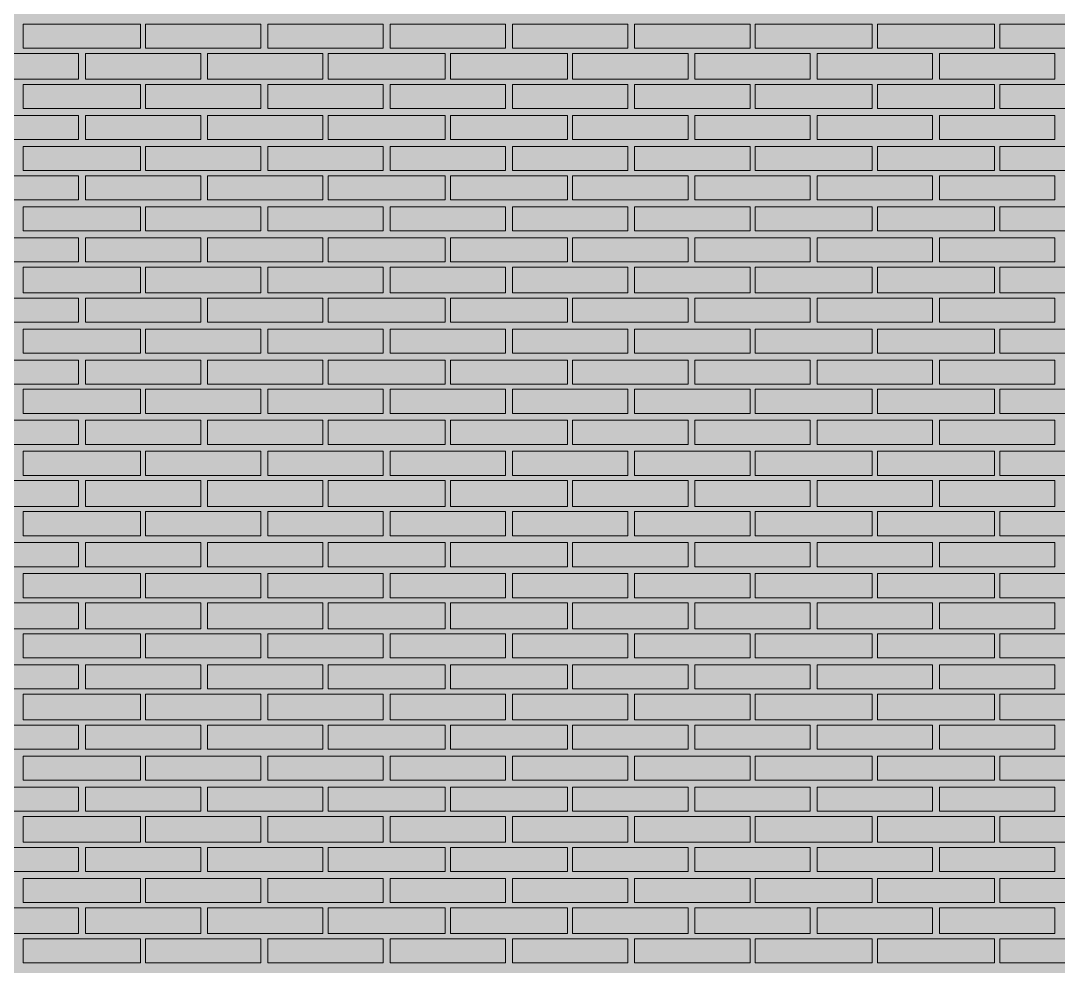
# Model space of a CAD drawing. Header units: millimetres. Extents: x -28928 to 100580, y -22867 to 36490.
# Drawn here: x 77097 to 79646, y 25440 to 27762 of the extents above; entities that cross this region are included whole.
import ezdxf

# ---------------------------------------------------------------- set-up
doc = ezdxf.new("R2010")
doc.units = ezdxf.units.MM
doc.layers.add('PDF _Геометрия', color=7, linetype='Continuous', true_color=0x8f8e8d)
doc.layers.add('PDF _Сплошная заливка', color=7, linetype='Continuous', true_color=0xffffff)

msp = doc.modelspace()

# ---------------------------------------------------------------- hatches: boundary and pattern name
at = {"layer": 'PDF _Сплошная заливка', "true_color": 0xdcd6cf, "transparency": 33554559}
msp.add_hatch(color=254, dxfattribs=at).paths.add_polyline_path([(64868.4, 16343.4), (64868.4, 19592.6), (66268.7, 19592.6), (66268.7, 16343.4), (82239.9, 16343.4), (82239.9, 30089.1), (52662.6, 30089.1), (52662.6, 16343.4), (62173.4, 16343.4), (62173.4, 19592.6), (64271.8, 19592.6), (64271.8, 16343.4)])

# ---------------------------------------------------------------- linework, layer by layer
at = {"layer": 'PDF _Геометрия', "lineweight": 9}
for points in [[(77391.4, 27694.5), (77247.6, 27694.5), (77103.7, 27694.5), (77103.7, 27753.7), (77247.6, 27753.7), (77391.4, 27753.7)], [(77687.6, 27694.5), (77548, 27694.5), (77404.1, 27694.5), (77404.1, 27753.7), (77548, 27753.7), (77687.6, 27753.7)], [(77988, 27694.5), (77848.4, 27694.5), (77704.5, 27694.5), (77704.5, 27753.7), (77848.4, 27753.7), (77988, 27753.7)], [(78288.4, 27694.5), (78148.7, 27694.5), (78004.9, 27694.5), (78004.9, 27753.7), (78148.7, 27753.7), (78288.4, 27753.7)], [(78588.7, 27694.5), (78444.9, 27694.5), (78305.3, 27694.5), (78305.3, 27753.7), (78444.9, 27753.7), (78588.7, 27753.7)], [(78889.1, 27694.5), (78745.3, 27694.5), (78605.7, 27694.5), (78605.7, 27753.7), (78745.3, 27753.7), (78889.1, 27753.7)], [(79189.5, 27694.5), (79045.7, 27694.5), (78901.8, 27694.5), (78901.8, 27753.7), (79045.7, 27753.7), (79189.5, 27753.7)], [(79489.9, 27694.5), (79346.1, 27694.5), (79202.2, 27694.5), (79202.2, 27753.7), (79346.1, 27753.7), (79489.9, 27753.7)], [(79790.3, 27694.5), (79646.4, 27694.5), (79502.6, 27694.5), (79502.6, 27753.7), (79646.4, 27753.7), (79790.3, 27753.7)], [(77239.1, 27681.8), (77239.1, 27618.4), (76955.7, 27618.4), (76955.7, 27681.8)], [(77539.5, 27681.8), (77539.5, 27618.4), (77256.1, 27618.4), (77256.1, 27681.8)], [(77839.9, 27681.8), (77839.9, 27618.4), (77556.4, 27618.4), (77556.4, 27681.8)], [(78140.3, 27681.8), (78140.3, 27618.4), (77852.6, 27618.4), (77852.6, 27681.8)], [(78440.7, 27681.8), (78440.7, 27618.4), (78153, 27618.4), (78153, 27681.8)], [(78736.8, 27681.8), (78736.8, 27618.4), (78453.4, 27618.4), (78453.4, 27681.8)], [(79037.2, 27681.8), (79037.2, 27618.4), (78753.7, 27618.4), (78753.7, 27681.8)], [(79337.6, 27681.8), (79337.6, 27618.4), (79054.1, 27618.4), (79054.1, 27681.8)], [(79638, 27681.8), (79638, 27618.4), (79354.5, 27618.4), (79354.5, 27681.8)], [(77391.4, 27546.4), (77247.6, 27546.4), (77103.7, 27546.4), (77103.7, 27605.7), (77247.6, 27605.7), (77391.4, 27605.7)], [(77687.6, 27546.4), (77548, 27546.4), (77404.1, 27546.4), (77404.1, 27605.7), (77548, 27605.7), (77687.6, 27605.7)], [(77988, 27546.4), (77848.4, 27546.4), (77704.5, 27546.4), (77704.5, 27605.7), (77848.4, 27605.7), (77988, 27605.7)], [(78288.4, 27546.4), (78148.7, 27546.4), (78004.9, 27546.4), (78004.9, 27605.7), (78148.7, 27605.7), (78288.4, 27605.7)], [(78588.7, 27546.4), (78444.9, 27546.4), (78305.3, 27546.4), (78305.3, 27605.7), (78444.9, 27605.7), (78588.7, 27605.7)], [(78889.1, 27546.4), (78745.3, 27546.4), (78605.7, 27546.4), (78605.7, 27605.7), (78745.3, 27605.7), (78889.1, 27605.7)], [(79189.5, 27546.4), (79045.7, 27546.4), (78901.8, 27546.4), (78901.8, 27605.7), (79045.7, 27605.7), (79189.5, 27605.7)], [(79489.9, 27546.4), (79346.1, 27546.4), (79202.2, 27546.4), (79202.2, 27605.7), (79346.1, 27605.7), (79489.9, 27605.7)], [(79790.3, 27546.4), (79646.4, 27546.4), (79502.6, 27546.4), (79502.6, 27605.7), (79646.4, 27605.7), (79790.3, 27605.7)], [(77239.1, 27529.5), (77239.1, 27470.3), (76955.7, 27470.3), (76955.7, 27529.5)], [(77539.5, 27529.5), (77539.5, 27470.3), (77256.1, 27470.3), (77256.1, 27529.5)], [(77839.9, 27529.5), (77839.9, 27470.3), (77556.4, 27470.3), (77556.4, 27529.5)], [(78140.3, 27529.5), (78140.3, 27470.3), (77852.6, 27470.3), (77852.6, 27529.5)], [(78440.7, 27529.5), (78440.7, 27470.3), (78153, 27470.3), (78153, 27529.5)], [(78736.8, 27529.5), (78736.8, 27470.3), (78453.4, 27470.3), (78453.4, 27529.5)], [(79037.2, 27529.5), (79037.2, 27470.3), (78753.7, 27470.3), (78753.7, 27529.5)], [(79337.6, 27529.5), (79337.6, 27470.3), (79054.1, 27470.3), (79054.1, 27529.5)], [(79638, 27529.5), (79638, 27470.3), (79354.5, 27470.3), (79354.5, 27529.5)], [(77391.4, 27394.1), (77247.6, 27394.1), (77103.7, 27394.1), (77103.7, 27453.4), (77247.6, 27453.4), (77391.4, 27453.4)], [(77687.6, 27394.1), (77548, 27394.1), (77404.1, 27394.1), (77404.1, 27453.4), (77548, 27453.4), (77687.6, 27453.4)], [(77988, 27394.1), (77848.4, 27394.1), (77704.5, 27394.1), (77704.5, 27453.4), (77848.4, 27453.4), (77988, 27453.4)], [(78288.4, 27394.1), (78148.7, 27394.1), (78004.9, 27394.1), (78004.9, 27453.4), (78148.7, 27453.4), (78288.4, 27453.4)], [(78588.7, 27394.1), (78444.9, 27394.1), (78305.3, 27394.1), (78305.3, 27453.4), (78444.9, 27453.4), (78588.7, 27453.4)], [(78889.1, 27394.1), (78745.3, 27394.1), (78605.7, 27394.1), (78605.7, 27453.4), (78745.3, 27453.4), (78889.1, 27453.4)], [(79189.5, 27394.1), (79045.7, 27394.1), (78901.8, 27394.1), (78901.8, 27453.4), (79045.7, 27453.4), (79189.5, 27453.4)], [(79489.9, 27394.1), (79346.1, 27394.1), (79202.2, 27394.1), (79202.2, 27453.4), (79346.1, 27453.4), (79489.9, 27453.4)], [(79790.3, 27394.1), (79646.4, 27394.1), (79502.6, 27394.1), (79502.6, 27453.4), (79646.4, 27453.4), (79790.3, 27453.4)], [(77239.1, 27381.4), (77239.1, 27322.2), (76955.7, 27322.2), (76955.7, 27381.4)], [(77539.5, 27381.4), (77539.5, 27322.2), (77256.1, 27322.2), (77256.1, 27381.4)], [(77839.9, 27381.4), (77839.9, 27322.2), (77556.4, 27322.2), (77556.4, 27381.4)], [(78140.3, 27381.4), (78140.3, 27322.2), (77852.6, 27322.2), (77852.6, 27381.4)], [(78440.7, 27381.4), (78440.7, 27322.2), (78153, 27322.2), (78153, 27381.4)], [(78736.8, 27381.4), (78736.8, 27322.2), (78453.4, 27322.2), (78453.4, 27381.4)], [(79037.2, 27381.4), (79037.2, 27322.2), (78753.7, 27322.2), (78753.7, 27381.4)], [(79337.6, 27381.4), (79337.6, 27322.2), (79054.1, 27322.2), (79054.1, 27381.4)], [(79638, 27381.4), (79638, 27322.2), (79354.5, 27322.2), (79354.5, 27381.4)], [(77391.4, 27246), (77247.6, 27246), (77103.7, 27246), (77103.7, 27305.3), (77247.6, 27305.3), (77391.4, 27305.3)], [(77687.6, 27246), (77548, 27246), (77404.1, 27246), (77404.1, 27305.3), (77548, 27305.3), (77687.6, 27305.3)], [(77988, 27246), (77848.4, 27246), (77704.5, 27246), (77704.5, 27305.3), (77848.4, 27305.3), (77988, 27305.3)], [(78288.4, 27246), (78148.7, 27246), (78004.9, 27246), (78004.9, 27305.3), (78148.7, 27305.3), (78288.4, 27305.3)], [(78588.7, 27246), (78444.9, 27246), (78305.3, 27246), (78305.3, 27305.3), (78444.9, 27305.3), (78588.7, 27305.3)], [(78889.1, 27246), (78745.3, 27246), (78605.7, 27246), (78605.7, 27305.3), (78745.3, 27305.3), (78889.1, 27305.3)], [(79189.5, 27246), (79045.7, 27246), (78901.8, 27246), (78901.8, 27305.3), (79045.7, 27305.3), (79189.5, 27305.3)], [(79489.9, 27246), (79346.1, 27246), (79202.2, 27246), (79202.2, 27305.3), (79346.1, 27305.3), (79489.9, 27305.3)], [(79790.3, 27246), (79646.4, 27246), (79502.6, 27246), (79502.6, 27305.3), (79646.4, 27305.3), (79790.3, 27305.3)], [(77239.1, 27229.1), (77239.1, 27169.9), (76955.7, 27169.9), (76955.7, 27229.1)], [(77539.5, 27229.1), (77539.5, 27169.9), (77256.1, 27169.9), (77256.1, 27229.1)], [(77839.9, 27229.1), (77839.9, 27169.9), (77556.4, 27169.9), (77556.4, 27229.1)], [(78140.3, 27229.1), (78140.3, 27169.9), (77852.6, 27169.9), (77852.6, 27229.1)], [(78440.7, 27229.1), (78440.7, 27169.9), (78153, 27169.9), (78153, 27229.1)], [(78736.8, 27229.1), (78736.8, 27169.9), (78453.4, 27169.9), (78453.4, 27229.1)], [(79037.2, 27229.1), (79037.2, 27169.9), (78753.7, 27169.9), (78753.7, 27229.1)], [(79337.6, 27229.1), (79337.6, 27169.9), (79054.1, 27169.9), (79054.1, 27229.1)], [(79638, 27229.1), (79638, 27169.9), (79354.5, 27169.9), (79354.5, 27229.1)], [(77391.4, 27093.7), (77247.6, 27093.7), (77103.7, 27093.7), (77103.7, 27157.2), (77247.6, 27157.2), (77391.4, 27157.2)], [(77687.6, 27093.7), (77548, 27093.7), (77404.1, 27093.7), (77404.1, 27157.2), (77548, 27157.2), (77687.6, 27157.2)], [(77988, 27093.7), (77848.4, 27093.7), (77704.5, 27093.7), (77704.5, 27157.2), (77848.4, 27157.2), (77988, 27157.2)], [(78288.4, 27093.7), (78148.7, 27093.7), (78004.9, 27093.7), (78004.9, 27157.2), (78148.7, 27157.2), (78288.4, 27157.2)], [(78588.7, 27093.7), (78444.9, 27093.7), (78305.3, 27093.7), (78305.3, 27157.2), (78444.9, 27157.2), (78588.7, 27157.2)], [(78889.1, 27093.7), (78745.3, 27093.7), (78605.7, 27093.7), (78605.7, 27157.2), (78745.3, 27157.2), (78889.1, 27157.2)], [(79189.5, 27093.7), (79045.7, 27093.7), (78901.8, 27093.7), (78901.8, 27157.2), (79045.7, 27157.2), (79189.5, 27157.2)], [(79489.9, 27093.7), (79346.1, 27093.7), (79202.2, 27093.7), (79202.2, 27157.2), (79346.1, 27157.2), (79489.9, 27157.2)], [(79790.3, 27093.7), (79646.4, 27093.7), (79502.6, 27093.7), (79502.6, 27157.2), (79646.4, 27157.2), (79790.3, 27157.2)], [(77239.1, 27081), (77239.1, 27021.8), (76955.7, 27021.8), (76955.7, 27081)], [(77539.5, 27081), (77539.5, 27021.8), (77256.1, 27021.8), (77256.1, 27081)], [(77839.9, 27081), (77839.9, 27021.8), (77556.4, 27021.8), (77556.4, 27081)], [(78140.3, 27081), (78140.3, 27021.8), (77852.6, 27021.8), (77852.6, 27081)], [(78440.7, 27081), (78440.7, 27021.8), (78153, 27021.8), (78153, 27081)], [(78736.8, 27081), (78736.8, 27021.8), (78453.4, 27021.8), (78453.4, 27081)], [(79037.2, 27081), (79037.2, 27021.8), (78753.7, 27021.8), (78753.7, 27081)], [(79337.6, 27081), (79337.6, 27021.8), (79054.1, 27021.8), (79054.1, 27081)], [(79638, 27081), (79638, 27021.8), (79354.5, 27021.8), (79354.5, 27081)], [(77391.4, 26945.7), (77247.6, 26945.7), (77103.7, 26945.7), (77103.7, 27004.9), (77247.6, 27004.9), (77391.4, 27004.9)], [(77687.6, 26945.7), (77548, 26945.7), (77404.1, 26945.7), (77404.1, 27004.9), (77548, 27004.9), (77687.6, 27004.9)], [(77988, 26945.7), (77848.4, 26945.7), (77704.5, 26945.7), (77704.5, 27004.9), (77848.4, 27004.9), (77988, 27004.9)], [(78288.4, 26945.7), (78148.7, 26945.7), (78004.9, 26945.7), (78004.9, 27004.9), (78148.7, 27004.9), (78288.4, 27004.9)], [(78588.7, 26945.7), (78444.9, 26945.7), (78305.3, 26945.7), (78305.3, 27004.9), (78444.9, 27004.9), (78588.7, 27004.9)], [(78889.1, 26945.7), (78745.3, 26945.7), (78605.7, 26945.7), (78605.7, 27004.9), (78745.3, 27004.9), (78889.1, 27004.9)], [(79189.5, 26945.7), (79045.7, 26945.7), (78901.8, 26945.7), (78901.8, 27004.9), (79045.7, 27004.9), (79189.5, 27004.9)], [(79489.9, 26945.7), (79346.1, 26945.7), (79202.2, 26945.7), (79202.2, 27004.9), (79346.1, 27004.9), (79489.9, 27004.9)], [(79790.3, 26945.7), (79646.4, 26945.7), (79502.6, 26945.7), (79502.6, 27004.9), (79646.4, 27004.9), (79790.3, 27004.9)], [(77239.1, 26928.7), (77239.1, 26869.5), (76955.7, 26869.5), (76955.7, 26928.7)], [(77539.5, 26928.7), (77539.5, 26869.5), (77256.1, 26869.5), (77256.1, 26928.7)], [(77839.9, 26928.7), (77839.9, 26869.5), (77556.4, 26869.5), (77556.4, 26928.7)], [(78140.3, 26928.7), (78140.3, 26869.5), (77852.6, 26869.5), (77852.6, 26928.7)], [(78440.7, 26928.7), (78440.7, 26869.5), (78153, 26869.5), (78153, 26928.7)], [(78736.8, 26928.7), (78736.8, 26869.5), (78453.4, 26869.5), (78453.4, 26928.7)], [(79037.2, 26928.7), (79037.2, 26869.5), (78753.7, 26869.5), (78753.7, 26928.7)], [(79337.6, 26928.7), (79337.6, 26869.5), (79054.1, 26869.5), (79054.1, 26928.7)], [(79638, 26928.7), (79638, 26869.5), (79354.5, 26869.5), (79354.5, 26928.7)], [(77391.4, 26797.6), (77247.6, 26797.6), (77103.7, 26797.6), (77103.7, 26856.8), (77247.6, 26856.8), (77391.4, 26856.8)], [(77687.6, 26797.6), (77548, 26797.6), (77404.1, 26797.6), (77404.1, 26856.8), (77548, 26856.8), (77687.6, 26856.8)], [(77988, 26797.6), (77848.4, 26797.6), (77704.5, 26797.6), (77704.5, 26856.8), (77848.4, 26856.8), (77988, 26856.8)], [(78288.4, 26797.6), (78148.7, 26797.6), (78004.9, 26797.6), (78004.9, 26856.8), (78148.7, 26856.8), (78288.4, 26856.8)], [(78588.7, 26797.6), (78444.9, 26797.6), (78305.3, 26797.6), (78305.3, 26856.8), (78444.9, 26856.8), (78588.7, 26856.8)], [(78889.1, 26797.6), (78745.3, 26797.6), (78605.7, 26797.6), (78605.7, 26856.8), (78745.3, 26856.8), (78889.1, 26856.8)], [(79189.5, 26797.6), (79045.7, 26797.6), (78901.8, 26797.6), (78901.8, 26856.8), (79045.7, 26856.8), (79189.5, 26856.8)], [(79489.9, 26797.6), (79346.1, 26797.6), (79202.2, 26797.6), (79202.2, 26856.8), (79346.1, 26856.8), (79489.9, 26856.8)], [(79790.3, 26797.6), (79646.4, 26797.6), (79502.6, 26797.6), (79502.6, 26856.8), (79646.4, 26856.8), (79790.3, 26856.8)], [(77239.1, 26780.7), (77239.1, 26721.4), (76955.7, 26721.4), (76955.7, 26780.7)], [(77539.5, 26780.7), (77539.5, 26721.4), (77256.1, 26721.4), (77256.1, 26780.7)], [(77839.9, 26780.7), (77839.9, 26721.4), (77556.4, 26721.4), (77556.4, 26780.7)], [(78140.3, 26780.7), (78140.3, 26721.4), (77852.6, 26721.4), (77852.6, 26780.7)], [(78440.7, 26780.7), (78440.7, 26721.4), (78153, 26721.4), (78153, 26780.7)], [(78736.8, 26780.7), (78736.8, 26721.4), (78453.4, 26721.4), (78453.4, 26780.7)], [(79037.2, 26780.7), (79037.2, 26721.4), (78753.7, 26721.4), (78753.7, 26780.7)], [(79337.6, 26780.7), (79337.6, 26721.4), (79054.1, 26721.4), (79054.1, 26780.7)], [(79638, 26780.7), (79638, 26721.4), (79354.5, 26721.4), (79354.5, 26780.7)], [(77391.4, 26645.3), (77247.6, 26645.3), (77103.7, 26645.3), (77103.7, 26704.5), (77247.6, 26704.5), (77391.4, 26704.5)], [(77687.6, 26645.3), (77548, 26645.3), (77404.1, 26645.3), (77404.1, 26704.5), (77548, 26704.5), (77687.6, 26704.5)], [(77988, 26645.3), (77848.4, 26645.3), (77704.5, 26645.3), (77704.5, 26704.5), (77848.4, 26704.5), (77988, 26704.5)], [(78288.4, 26645.3), (78148.7, 26645.3), (78004.9, 26645.3), (78004.9, 26704.5), (78148.7, 26704.5), (78288.4, 26704.5)], [(78588.7, 26645.3), (78444.9, 26645.3), (78305.3, 26645.3), (78305.3, 26704.5), (78444.9, 26704.5), (78588.7, 26704.5)], [(78889.1, 26645.3), (78745.3, 26645.3), (78605.7, 26645.3), (78605.7, 26704.5), (78745.3, 26704.5), (78889.1, 26704.5)], [(79189.5, 26645.3), (79045.7, 26645.3), (78901.8, 26645.3), (78901.8, 26704.5), (79045.7, 26704.5), (79189.5, 26704.5)], [(79489.9, 26645.3), (79346.1, 26645.3), (79202.2, 26645.3), (79202.2, 26704.5), (79346.1, 26704.5), (79489.9, 26704.5)], [(79790.3, 26645.3), (79646.4, 26645.3), (79502.6, 26645.3), (79502.6, 26704.5), (79646.4, 26704.5), (79790.3, 26704.5)], [(77239.1, 26632.6), (77239.1, 26569.1), (76955.7, 26569.1), (76955.7, 26632.6)], [(77539.5, 26632.6), (77539.5, 26569.1), (77256.1, 26569.1), (77256.1, 26632.6)], [(77839.9, 26632.6), (77839.9, 26569.1), (77556.4, 26569.1), (77556.4, 26632.6)], [(78140.3, 26632.6), (78140.3, 26569.1), (77852.6, 26569.1), (77852.6, 26632.6)], [(78440.7, 26632.6), (78440.7, 26569.1), (78153, 26569.1), (78153, 26632.6)], [(78736.8, 26632.6), (78736.8, 26569.1), (78453.4, 26569.1), (78453.4, 26632.6)], [(79037.2, 26632.6), (79037.2, 26569.1), (78753.7, 26569.1), (78753.7, 26632.6)], [(79337.6, 26632.6), (79337.6, 26569.1), (79054.1, 26569.1), (79054.1, 26632.6)], [(79638, 26632.6), (79638, 26569.1), (79354.5, 26569.1), (79354.5, 26632.6)], [(77391.4, 26497.2), (77247.6, 26497.2), (77103.7, 26497.2), (77103.7, 26556.4), (77247.6, 26556.4), (77391.4, 26556.4)], [(77687.6, 26497.2), (77548, 26497.2), (77404.1, 26497.2), (77404.1, 26556.4), (77548, 26556.4), (77687.6, 26556.4)], [(77988, 26497.2), (77848.4, 26497.2), (77704.5, 26497.2), (77704.5, 26556.4), (77848.4, 26556.4), (77988, 26556.4)], [(78288.4, 26497.2), (78148.7, 26497.2), (78004.9, 26497.2), (78004.9, 26556.4), (78148.7, 26556.4), (78288.4, 26556.4)], [(78588.7, 26497.2), (78444.9, 26497.2), (78305.3, 26497.2), (78305.3, 26556.4), (78444.9, 26556.4), (78588.7, 26556.4)], [(78889.1, 26497.2), (78745.3, 26497.2), (78605.7, 26497.2), (78605.7, 26556.4), (78745.3, 26556.4), (78889.1, 26556.4)], [(79189.5, 26497.2), (79045.7, 26497.2), (78901.8, 26497.2), (78901.8, 26556.4), (79045.7, 26556.4), (79189.5, 26556.4)], [(79489.9, 26497.2), (79346.1, 26497.2), (79202.2, 26497.2), (79202.2, 26556.4), (79346.1, 26556.4), (79489.9, 26556.4)], [(79790.3, 26497.2), (79646.4, 26497.2), (79502.6, 26497.2), (79502.6, 26556.4), (79646.4, 26556.4), (79790.3, 26556.4)], [(77239.1, 26480.3), (77239.1, 26421), (76955.7, 26421), (76955.7, 26480.3)], [(77539.5, 26480.3), (77539.5, 26421), (77256.1, 26421), (77256.1, 26480.3)], [(77839.9, 26480.3), (77839.9, 26421), (77556.4, 26421), (77556.4, 26480.3)], [(78140.3, 26480.3), (78140.3, 26421), (77852.6, 26421), (77852.6, 26480.3)], [(78440.7, 26480.3), (78440.7, 26421), (78153, 26421), (78153, 26480.3)], [(78736.8, 26480.3), (78736.8, 26421), (78453.4, 26421), (78453.4, 26480.3)], [(79037.2, 26480.3), (79037.2, 26421), (78753.7, 26421), (78753.7, 26480.3)], [(79337.6, 26480.3), (79337.6, 26421), (79054.1, 26421), (79054.1, 26480.3)], [(79638, 26480.3), (79638, 26421), (79354.5, 26421), (79354.5, 26480.3)], [(77391.4, 26344.9), (77247.6, 26344.9), (77103.7, 26344.9), (77103.7, 26404.1), (77247.6, 26404.1), (77391.4, 26404.1)], [(77687.6, 26344.9), (77548, 26344.9), (77404.1, 26344.9), (77404.1, 26404.1), (77548, 26404.1), (77687.6, 26404.1)], [(77988, 26344.9), (77848.4, 26344.9), (77704.5, 26344.9), (77704.5, 26404.1), (77848.4, 26404.1), (77988, 26404.1)], [(78288.4, 26344.9), (78148.7, 26344.9), (78004.9, 26344.9), (78004.9, 26404.1), (78148.7, 26404.1), (78288.4, 26404.1)], [(78588.7, 26344.9), (78444.9, 26344.9), (78305.3, 26344.9), (78305.3, 26404.1), (78444.9, 26404.1), (78588.7, 26404.1)], [(78889.1, 26344.9), (78745.3, 26344.9), (78605.7, 26344.9), (78605.7, 26404.1), (78745.3, 26404.1), (78889.1, 26404.1)], [(79189.5, 26344.9), (79045.7, 26344.9), (78901.8, 26344.9), (78901.8, 26404.1), (79045.7, 26404.1), (79189.5, 26404.1)], [(79489.9, 26344.9), (79346.1, 26344.9), (79202.2, 26344.9), (79202.2, 26404.1), (79346.1, 26404.1), (79489.9, 26404.1)], [(79790.3, 26344.9), (79646.4, 26344.9), (79502.6, 26344.9), (79502.6, 26404.1), (79646.4, 26404.1), (79790.3, 26404.1)], [(77239.1, 26332.2), (77239.1, 26268.7), (76955.7, 26268.7), (76955.7, 26332.2)], [(77539.5, 26332.2), (77539.5, 26268.7), (77256.1, 26268.7), (77256.1, 26332.2)], [(77839.9, 26332.2), (77839.9, 26268.7), (77556.4, 26268.7), (77556.4, 26332.2)], [(78140.3, 26332.2), (78140.3, 26268.7), (77852.6, 26268.7), (77852.6, 26332.2)], [(78440.7, 26332.2), (78440.7, 26268.7), (78153, 26268.7), (78153, 26332.2)], [(78736.8, 26332.2), (78736.8, 26268.7), (78453.4, 26268.7), (78453.4, 26332.2)], [(79037.2, 26332.2), (79037.2, 26268.7), (78753.7, 26268.7), (78753.7, 26332.2)], [(79337.6, 26332.2), (79337.6, 26268.7), (79054.1, 26268.7), (79054.1, 26332.2)], [(79638, 26332.2), (79638, 26268.7), (79354.5, 26268.7), (79354.5, 26332.2)], [(77391.4, 26196.8), (77247.6, 26196.8), (77103.7, 26196.8), (77103.7, 26256), (77247.6, 26256), (77391.4, 26256)], [(77687.6, 26196.8), (77548, 26196.8), (77404.1, 26196.8), (77404.1, 26256), (77548, 26256), (77687.6, 26256)], [(77988, 26196.8), (77848.4, 26196.8), (77704.5, 26196.8), (77704.5, 26256), (77848.4, 26256), (77988, 26256)], [(78288.4, 26196.8), (78148.7, 26196.8), (78004.9, 26196.8), (78004.9, 26256), (78148.7, 26256), (78288.4, 26256)], [(78588.7, 26196.8), (78444.9, 26196.8), (78305.3, 26196.8), (78305.3, 26256), (78444.9, 26256), (78588.7, 26256)], [(78889.1, 26196.8), (78745.3, 26196.8), (78605.7, 26196.8), (78605.7, 26256), (78745.3, 26256), (78889.1, 26256)], [(79189.5, 26196.8), (79045.7, 26196.8), (78901.8, 26196.8), (78901.8, 26256), (79045.7, 26256), (79189.5, 26256)], [(79489.9, 26196.8), (79346.1, 26196.8), (79202.2, 26196.8), (79202.2, 26256), (79346.1, 26256), (79489.9, 26256)], [(79790.3, 26196.8), (79646.4, 26196.8), (79502.6, 26196.8), (79502.6, 26256), (79646.4, 26256), (79790.3, 26256)], [(77239.1, 26179.9), (77239.1, 26120.7), (76955.7, 26120.7), (76955.7, 26179.9)], [(77539.5, 26179.9), (77539.5, 26120.7), (77256.1, 26120.7), (77256.1, 26179.9)], [(77839.9, 26179.9), (77839.9, 26120.7), (77556.4, 26120.7), (77556.4, 26179.9)], [(78140.3, 26179.9), (78140.3, 26120.7), (77852.6, 26120.7), (77852.6, 26179.9)], [(78440.7, 26179.9), (78440.7, 26120.7), (78153, 26120.7), (78153, 26179.9)], [(78736.8, 26179.9), (78736.8, 26120.7), (78453.4, 26120.7), (78453.4, 26179.9)], [(79037.2, 26179.9), (79037.2, 26120.7), (78753.7, 26120.7), (78753.7, 26179.9)], [(79337.6, 26179.9), (79337.6, 26120.7), (79054.1, 26120.7), (79054.1, 26179.9)], [(79638, 26179.9), (79638, 26120.7), (79354.5, 26120.7), (79354.5, 26179.9)], [(77391.4, 26044.5), (77247.6, 26044.5), (77103.7, 26044.5), (77103.7, 26108), (77247.6, 26108), (77391.4, 26108)], [(77687.6, 26044.5), (77548, 26044.5), (77404.1, 26044.5), (77404.1, 26108), (77548, 26108), (77687.6, 26108)], [(77988, 26044.5), (77848.4, 26044.5), (77704.5, 26044.5), (77704.5, 26108), (77848.4, 26108), (77988, 26108)], [(78288.4, 26044.5), (78148.7, 26044.5), (78004.9, 26044.5), (78004.9, 26108), (78148.7, 26108), (78288.4, 26108)], [(78588.7, 26044.5), (78444.9, 26044.5), (78305.3, 26044.5), (78305.3, 26108), (78444.9, 26108), (78588.7, 26108)], [(78889.1, 26044.5), (78745.3, 26044.5), (78605.7, 26044.5), (78605.7, 26108), (78745.3, 26108), (78889.1, 26108)], [(79189.5, 26044.5), (79045.7, 26044.5), (78901.8, 26044.5), (78901.8, 26108), (79045.7, 26108), (79189.5, 26108)], [(79489.9, 26044.5), (79346.1, 26044.5), (79202.2, 26044.5), (79202.2, 26108), (79346.1, 26108), (79489.9, 26108)], [(79790.3, 26044.5), (79646.4, 26044.5), (79502.6, 26044.5), (79502.6, 26108), (79646.4, 26108), (79790.3, 26108)], [(77239.1, 26031.8), (77239.1, 25972.6), (76955.7, 25972.6), (76955.7, 26031.8)], [(77539.5, 26031.8), (77539.5, 25972.6), (77256.1, 25972.6), (77256.1, 26031.8)], [(77839.9, 26031.8), (77839.9, 25972.6), (77556.4, 25972.6), (77556.4, 26031.8)], [(78140.3, 26031.8), (78140.3, 25972.6), (77852.6, 25972.6), (77852.6, 26031.8)], [(78440.7, 26031.8), (78440.7, 25972.6), (78153, 25972.6), (78153, 26031.8)], [(78736.8, 26031.8), (78736.8, 25972.6), (78453.4, 25972.6), (78453.4, 26031.8)], [(79037.2, 26031.8), (79037.2, 25972.6), (78753.7, 25972.6), (78753.7, 26031.8)], [(79337.6, 26031.8), (79337.6, 25972.6), (79054.1, 25972.6), (79054.1, 26031.8)], [(79638, 26031.8), (79638, 25972.6), (79354.5, 25972.6), (79354.5, 26031.8)], [(77391.4, 25896.4), (77247.6, 25896.4), (77103.7, 25896.4), (77103.7, 25955.7), (77247.6, 25955.7), (77391.4, 25955.7)], [(77687.6, 25896.4), (77548, 25896.4), (77404.1, 25896.4), (77404.1, 25955.7), (77548, 25955.7), (77687.6, 25955.7)], [(77988, 25896.4), (77848.4, 25896.4), (77704.5, 25896.4), (77704.5, 25955.7), (77848.4, 25955.7), (77988, 25955.7)], [(78288.4, 25896.4), (78148.7, 25896.4), (78004.9, 25896.4), (78004.9, 25955.7), (78148.7, 25955.7), (78288.4, 25955.7)], [(78588.7, 25896.4), (78444.9, 25896.4), (78305.3, 25896.4), (78305.3, 25955.7), (78444.9, 25955.7), (78588.7, 25955.7)], [(78889.1, 25896.4), (78745.3, 25896.4), (78605.7, 25896.4), (78605.7, 25955.7), (78745.3, 25955.7), (78889.1, 25955.7)], [(79189.5, 25896.4), (79045.7, 25896.4), (78901.8, 25896.4), (78901.8, 25955.7), (79045.7, 25955.7), (79189.5, 25955.7)], [(79489.9, 25896.4), (79346.1, 25896.4), (79202.2, 25896.4), (79202.2, 25955.7), (79346.1, 25955.7), (79489.9, 25955.7)], [(79790.3, 25896.4), (79646.4, 25896.4), (79502.6, 25896.4), (79502.6, 25955.7), (79646.4, 25955.7), (79790.3, 25955.7)], [(77239.1, 25879.5), (77239.1, 25820.3), (76955.7, 25820.3), (76955.7, 25879.5)], [(77539.5, 25879.5), (77539.5, 25820.3), (77256.1, 25820.3), (77256.1, 25879.5)], [(77839.9, 25879.5), (77839.9, 25820.3), (77556.4, 25820.3), (77556.4, 25879.5)], [(78140.3, 25879.5), (78140.3, 25820.3), (77852.6, 25820.3), (77852.6, 25879.5)], [(78440.7, 25879.5), (78440.7, 25820.3), (78153, 25820.3), (78153, 25879.5)], [(78736.8, 25879.5), (78736.8, 25820.3), (78453.4, 25820.3), (78453.4, 25879.5)], [(79037.2, 25879.5), (79037.2, 25820.3), (78753.7, 25820.3), (78753.7, 25879.5)], [(79337.6, 25879.5), (79337.6, 25820.3), (79054.1, 25820.3), (79054.1, 25879.5)], [(79638, 25879.5), (79638, 25820.3), (79354.5, 25820.3), (79354.5, 25879.5)], [(77391.4, 25744.1), (77247.6, 25744.1), (77103.7, 25744.1), (77103.7, 25807.6), (77247.6, 25807.6), (77391.4, 25807.6)], [(77687.6, 25744.1), (77548, 25744.1), (77404.1, 25744.1), (77404.1, 25807.6), (77548, 25807.6), (77687.6, 25807.6)], [(77988, 25744.1), (77848.4, 25744.1), (77704.5, 25744.1), (77704.5, 25807.6), (77848.4, 25807.6), (77988, 25807.6)], [(78288.4, 25744.1), (78148.7, 25744.1), (78004.9, 25744.1), (78004.9, 25807.6), (78148.7, 25807.6), (78288.4, 25807.6)], [(78588.7, 25744.1), (78444.9, 25744.1), (78305.3, 25744.1), (78305.3, 25807.6), (78444.9, 25807.6), (78588.7, 25807.6)], [(78889.1, 25744.1), (78745.3, 25744.1), (78605.7, 25744.1), (78605.7, 25807.6), (78745.3, 25807.6), (78889.1, 25807.6)], [(79189.5, 25744.1), (79045.7, 25744.1), (78901.8, 25744.1), (78901.8, 25807.6), (79045.7, 25807.6), (79189.5, 25807.6)], [(79489.9, 25744.1), (79346.1, 25744.1), (79202.2, 25744.1), (79202.2, 25807.6), (79346.1, 25807.6), (79489.9, 25807.6)], [(79790.3, 25744.1), (79646.4, 25744.1), (79502.6, 25744.1), (79502.6, 25807.6), (79646.4, 25807.6), (79790.3, 25807.6)], [(77239.1, 25731.4), (77239.1, 25672.2), (76955.7, 25672.2), (76955.7, 25731.4)], [(77539.5, 25731.4), (77539.5, 25672.2), (77256.1, 25672.2), (77256.1, 25731.4)], [(77839.9, 25731.4), (77839.9, 25672.2), (77556.4, 25672.2), (77556.4, 25731.4)], [(78140.3, 25731.4), (78140.3, 25672.2), (77852.6, 25672.2), (77852.6, 25731.4)], [(78440.7, 25731.4), (78440.7, 25672.2), (78153, 25672.2), (78153, 25731.4)], [(78736.8, 25731.4), (78736.8, 25672.2), (78453.4, 25672.2), (78453.4, 25731.4)], [(79037.2, 25731.4), (79037.2, 25672.2), (78753.7, 25672.2), (78753.7, 25731.4)], [(79337.6, 25731.4), (79337.6, 25672.2), (79054.1, 25672.2), (79054.1, 25731.4)], [(79638, 25731.4), (79638, 25672.2), (79354.5, 25672.2), (79354.5, 25731.4)], [(77391.4, 25596), (77247.6, 25596), (77103.7, 25596), (77103.7, 25655.3), (77247.6, 25655.3), (77391.4, 25655.3)], [(77687.6, 25596), (77548, 25596), (77404.1, 25596), (77404.1, 25655.3), (77548, 25655.3), (77687.6, 25655.3)], [(77988, 25596), (77848.4, 25596), (77704.5, 25596), (77704.5, 25655.3), (77848.4, 25655.3), (77988, 25655.3)], [(78288.4, 25596), (78148.7, 25596), (78004.9, 25596), (78004.9, 25655.3), (78148.7, 25655.3), (78288.4, 25655.3)], [(78588.7, 25596), (78444.9, 25596), (78305.3, 25596), (78305.3, 25655.3), (78444.9, 25655.3), (78588.7, 25655.3)], [(78889.1, 25596), (78745.3, 25596), (78605.7, 25596), (78605.7, 25655.3), (78745.3, 25655.3), (78889.1, 25655.3)], [(79189.5, 25596), (79045.7, 25596), (78901.8, 25596), (78901.8, 25655.3), (79045.7, 25655.3), (79189.5, 25655.3)], [(79489.9, 25596), (79346.1, 25596), (79202.2, 25596), (79202.2, 25655.3), (79346.1, 25655.3), (79489.9, 25655.3)], [(79790.3, 25596), (79646.4, 25596), (79502.6, 25596), (79502.6, 25655.3), (79646.4, 25655.3), (79790.3, 25655.3)], [(77239.1, 25583.4), (77239.1, 25519.9), (76955.7, 25519.9), (76955.7, 25583.4)], [(77539.5, 25583.4), (77539.5, 25519.9), (77256.1, 25519.9), (77256.1, 25583.4)], [(77839.9, 25583.4), (77839.9, 25519.9), (77556.4, 25519.9), (77556.4, 25583.4)], [(78140.3, 25583.4), (78140.3, 25519.9), (77852.6, 25519.9), (77852.6, 25583.4)], [(78440.7, 25583.4), (78440.7, 25519.9), (78153, 25519.9), (78153, 25583.4)], [(78736.8, 25583.4), (78736.8, 25519.9), (78453.4, 25519.9), (78453.4, 25583.4)], [(79037.2, 25583.4), (79037.2, 25519.9), (78753.7, 25519.9), (78753.7, 25583.4)], [(79337.6, 25583.4), (79337.6, 25519.9), (79054.1, 25519.9), (79054.1, 25583.4)], [(79638, 25583.4), (79638, 25519.9), (79354.5, 25519.9), (79354.5, 25583.4)], [(77391.4, 25448), (77247.6, 25448), (77103.7, 25448), (77103.7, 25507.2), (77247.6, 25507.2), (77391.4, 25507.2)], [(77687.6, 25448), (77548, 25448), (77404.1, 25448), (77404.1, 25507.2), (77548, 25507.2), (77687.6, 25507.2)], [(77988, 25448), (77848.4, 25448), (77704.5, 25448), (77704.5, 25507.2), (77848.4, 25507.2), (77988, 25507.2)], [(78288.4, 25448), (78148.7, 25448), (78004.9, 25448), (78004.9, 25507.2), (78148.7, 25507.2), (78288.4, 25507.2)], [(78588.7, 25448), (78444.9, 25448), (78305.3, 25448), (78305.3, 25507.2), (78444.9, 25507.2), (78588.7, 25507.2)], [(78889.1, 25448), (78745.3, 25448), (78605.7, 25448), (78605.7, 25507.2), (78745.3, 25507.2), (78889.1, 25507.2)], [(79189.5, 25448), (79045.7, 25448), (78901.8, 25448), (78901.8, 25507.2), (79045.7, 25507.2), (79189.5, 25507.2)], [(79489.9, 25448), (79346.1, 25448), (79202.2, 25448), (79202.2, 25507.2), (79346.1, 25507.2), (79489.9, 25507.2)], [(79790.3, 25448), (79646.4, 25448), (79502.6, 25448), (79502.6, 25507.2), (79646.4, 25507.2), (79790.3, 25507.2)]]:
    msp.add_lwpolyline(points, close=True, dxfattribs=at)

doc.saveas('drawing.dxf')
